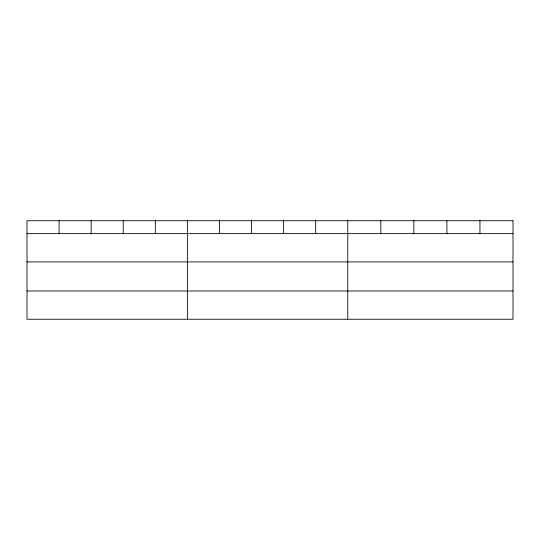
<?xml version="1.0" encoding="UTF-8"?>
<svg xmlns="http://www.w3.org/2000/svg" width="540" height="540" viewBox="0 0 540 540"><rect width="100%" height="100%" fill="white"/><g stroke="black" fill="none" stroke-linecap="round" stroke-linejoin="round"><path stroke-width="0.81" d="M27 233.644L513 233.644M27 261.893L513 261.893M27 291.006L513 291.006M479.952 220.739L479.952 233.644M446.904 220.739L446.904 233.644M413.856 220.739L413.856 233.644M380.808 220.739L380.808 233.644M347.76 220.739L347.76 319.262M315.684 220.739L315.684 233.644M283.608 220.739L283.608 233.644M251.532 220.739L251.532 233.644M219.456 220.739L219.456 233.644M187.38 220.739L187.38 319.262M155.304 220.739L155.304 233.644M123.228 220.739L123.228 233.644M91.152 220.739L91.152 233.644M59.076 220.739L59.076 233.644M513 220.739L27 220.739L27 319.262L513 319.262L513 220.739"/></g></svg>
